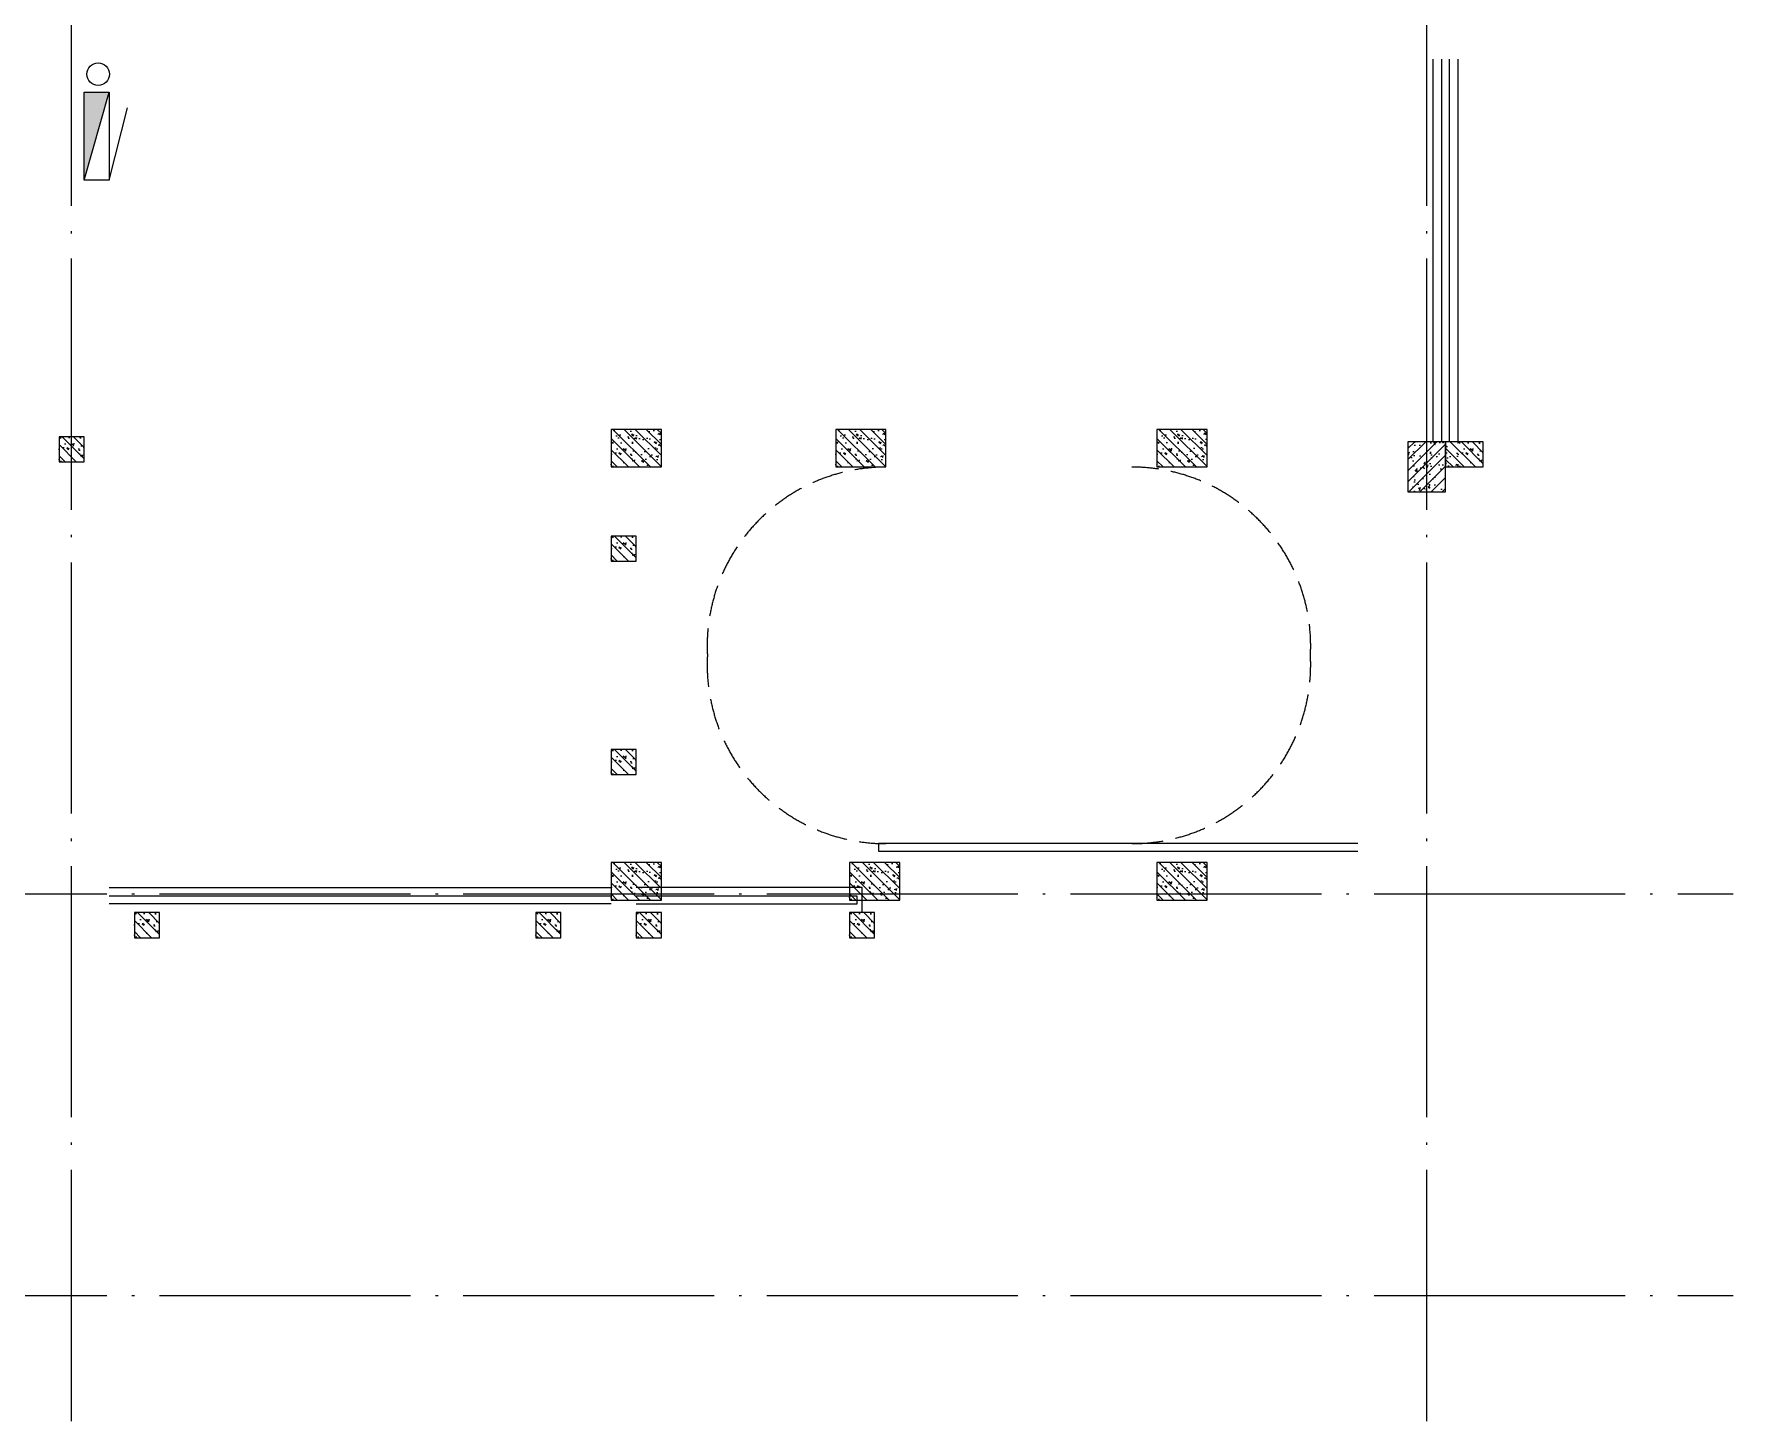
# Model space of a CAD drawing. Extents: x 6843040 to 15500510, y -6507076 to -4940511.
# Drawn here: x 8992124 to 9005665, y -5554702 to -5543652 of the extents above; entities that cross this region are included whole.
import ezdxf

# ---------------------------------------------------------------- set-up
doc = ezdxf.new("R2010")
doc.units = 0
doc.header["$LTSCALE"] = 1000
doc.header["$MEASUREMENT"] = 0
doc.linetypes.add('DASH', pattern=[0.35, 0.25, -0.1])
doc.linetypes.add('DOTE', pattern=[2.42, 2, -0.2, 0.02, -0.2])
for name, color, linetype in [('COLUMN', 10, 'Continuous'), ('DOTE', 8, 'DOTE'), ('E_LINE_4', 5, 'Continuous'), ('EQUIP_消火栓', 7, 'Continuous'), ('FLOOR', 9, 'Continuous'), ('plan-1', 40, 'Continuous'), ('PUB_HATCH', 8, 'Continuous'), ('RAIL', 163, 'Continuous'), ('STAIR', 2, 'Continuous'), ('VPIPE-消防', 1, 'Continuous')]:
    doc.layers.add(name, color=color, linetype=linetype)

# ---------------------------------------------------------------- blocks, each defined once
blk = doc.blocks.new('6层构造柱0911')
at = {"layer": 'PUB_HATCH'}
h = blk.add_hatch(dxfattribs=at)
h.set_pattern_fill('钢筋混凝土', color=256, scale=25, angle=90, style=0)
h.set_pattern_definition([(134.999998, (-1323675.3, 545085.05), (-44.194175, -44.194172), []), (140, (-1323675.3, 545085.05), (15.68804, 179.315045), [18.75, -206.25]), (85, (-1323675.3, 545085.05), (-188.048035, -34.68783), [15, -165]), (190.4514, (-1323674, 545099.99), (-172.35988, 144.62735), [15.93505, -175.28553]), (136.1842, (-1323725.3, 545085.05), (41.37976, 266.81026), [28.125, -309.375]), (186.6356, (-1323721.85, 545107.28), (-243.52946, 233.66568), [23.90257, -262.92825]), (81.1842, (-1323725.3, 545085.05), (-243.52964, 233.6655), [22.5, -247.5]), (111, (-1323712.8, 545110.05), (100.65473, 149.22676), [18.75, -206.25]), (56, (-1323712.8, 545110.05), (-181.28751, 60.82884), [15, -165]), (161.4514, (-1323704.41, 545122.48), (-80.63262, 210.05566), [15.93505, -175.28553]), (127.499998, (-1323675.3, 545085.05), (-83.223463, 3.039967), [0, -163, 0, -167.5, 0, -165.625]), (97.499998, (-1323675.3, 545085.05), (-98.602926, 65.767388), [0, -95.5, 0, -159.25, 0, -63.125]), (57.499998, (-1323675.3, 545029.3), (5.638722, 133.455609), [0, -62.5, 0, -195, 0, -258.75]), (47.499998, (-1323675.3, 545004.3), (-25.02624, 145.796543), [0, -81.25, 0, -129.5, 0, -183.75])])
edge = h.paths.add_edge_path()
edge.add_line((-1017259, 812567), (-1017459, 812567))
edge.add_line((-1017259, 812567), (-1017259, 812767))
edge.add_line((-1017259, 812767), (-1017459, 812767))
edge.add_line((-1017459, 812767), (-1017459, 812567))
h = blk.add_hatch(dxfattribs=at)
h.set_pattern_fill('钢筋混凝土', color=256, scale=25, angle=90, style=0)
h.set_pattern_definition([(134.999998, (-1319275.3, 545044.383), (-44.194175, -44.194172), []), (140, (-1319275.3, 545044.38), (15.68804, 179.315045), [18.75, -206.25]), (85, (-1319275.3, 545044.38), (-188.048035, -34.68783), [15, -165]), (190.4514, (-1319274, 545059.33), (-172.35988, 144.62735), [15.93505, -175.28553]), (136.1842, (-1319325.3, 545044.38), (41.37976, 266.81026), [28.125, -309.375]), (186.6356, (-1319321.85, 545066.62), (-243.52946, 233.66568), [23.90257, -262.92825]), (81.1842, (-1319325.3, 545044.38), (-243.52964, 233.6655), [22.5, -247.5]), (111, (-1319312.8, 545069.38), (100.65473, 149.22676), [18.75, -206.25]), (56, (-1319312.8, 545069.38), (-181.28751, 60.82884), [15, -165]), (161.4514, (-1319304.41, 545081.82), (-80.63262, 210.05566), [15.93505, -175.28553]), (127.499998, (-1319275.3, 545044.38), (-83.223463, 3.039967), [0, -163, 0, -167.5, 0, -165.625]), (97.499998, (-1319275.3, 545044.38), (-98.602926, 65.767388), [0, -95.5, 0, -159.25, 0, -63.125]), (57.499998, (-1319275.3, 544988.63), (5.638722, 133.455609), [0, -62.5, 0, -195, 0, -258.75]), (47.499998, (-1319275.3, 544963.63), (-25.02624, 145.796543), [0, -81.25, 0, -129.5, 0, -183.75])])
edge = h.paths.add_edge_path()
edge.add_line((-1012659, 812526), (-1013059, 812526))
edge.add_line((-1012659, 812526), (-1012659, 812826))
edge.add_line((-1012659, 812826), (-1013059, 812826))
edge.add_line((-1013059, 812826), (-1013059, 812526))
h = blk.add_hatch(dxfattribs=at)
h.set_pattern_fill('钢筋混凝土', color=256, scale=25, angle=90, style=0)
h.set_pattern_definition([(134.999998, (-1317485.3, 545044.383), (-44.194175, -44.194172), []), (140, (-1317485.3, 545044.38), (15.68804, 179.315045), [18.75, -206.25]), (85, (-1317485.3, 545044.38), (-188.048035, -34.68783), [15, -165]), (190.4514, (-1317484, 545059.33), (-172.35988, 144.62735), [15.93505, -175.28553]), (136.1842, (-1317535.3, 545044.38), (41.37976, 266.81026), [28.125, -309.375]), (186.6356, (-1317531.85, 545066.62), (-243.52946, 233.66568), [23.90257, -262.92825]), (81.1842, (-1317535.3, 545044.38), (-243.52964, 233.6655), [22.5, -247.5]), (111, (-1317522.8, 545069.38), (100.65473, 149.22676), [18.75, -206.25]), (56, (-1317522.8, 545069.38), (-181.28751, 60.82884), [15, -165]), (161.4514, (-1317514.41, 545081.82), (-80.63262, 210.05566), [15.93505, -175.28553]), (127.499998, (-1317485.3, 545044.38), (-83.223463, 3.039967), [0, -163, 0, -167.5, 0, -165.625]), (97.499998, (-1317485.3, 545044.38), (-98.602926, 65.767388), [0, -95.5, 0, -159.25, 0, -63.125]), (57.499998, (-1317485.3, 544988.63), (5.638722, 133.455609), [0, -62.5, 0, -195, 0, -258.75]), (47.499998, (-1317485.3, 544963.63), (-25.02624, 145.796543), [0, -81.25, 0, -129.5, 0, -183.75])])
edge = h.paths.add_edge_path()
edge.add_line((-1010869, 812526), (-1011269, 812526))
edge.add_line((-1010869, 812526), (-1010869, 812826))
edge.add_line((-1010869, 812826), (-1011269, 812826))
edge.add_line((-1011269, 812826), (-1011269, 812526))
h = blk.add_hatch(dxfattribs=at)
h.set_pattern_fill('钢筋混凝土', color=256, scale=25, angle=90, style=0)
h.set_pattern_definition([(134.999998, (-1314925.3, 545044.78), (-44.194175, -44.194172), []), (140, (-1314925.3, 545044.78), (15.68804, 179.315045), [18.75, -206.25]), (85, (-1314925.3, 545044.78), (-188.048035, -34.68783), [15, -165]), (190.4514, (-1314924, 545059.73), (-172.35988, 144.62735), [15.93505, -175.28553]), (136.1842, (-1314975.3, 545044.78), (41.37976, 266.81026), [28.125, -309.375]), (186.6356, (-1314971.85, 545067.02), (-243.52946, 233.66568), [23.90257, -262.92825]), (81.1842, (-1314975.3, 545044.78), (-243.52964, 233.6655), [22.5, -247.5]), (111, (-1314962.8, 545069.78), (100.65473, 149.22676), [18.75, -206.25]), (56, (-1314962.8, 545069.78), (-181.28751, 60.82884), [15, -165]), (161.4514, (-1314954.42, 545082.22), (-80.63262, 210.05566), [15.93505, -175.28553]), (127.499998, (-1314925.3, 545044.78), (-83.223463, 3.039967), [0, -163, 0, -167.5, 0, -165.625]), (97.499998, (-1314925.3, 545044.78), (-98.602926, 65.767388), [0, -95.5, 0, -159.25, 0, -63.125]), (57.499998, (-1314925.3, 544989.03), (5.638722, 133.455609), [0, -62.5, 0, -195, 0, -258.75]), (47.499998, (-1314925.3, 544964.03), (-25.02624, 145.796543), [0, -81.25, 0, -129.5, 0, -183.75])])
edge = h.paths.add_edge_path()
edge.add_line((-1008309, 812526), (-1008709, 812526))
edge.add_line((-1008309, 812526), (-1008309, 812826))
edge.add_line((-1008309, 812826), (-1008709, 812826))
edge.add_line((-1008709, 812826), (-1008709, 812526))
h = blk.add_hatch(dxfattribs=at)
h.set_pattern_fill('钢筋混凝土', color=256, scale=25, style=0)
h.set_pattern_definition([(44.999998, (-1274190.47, 1118943.126), (-44.194172, 44.194175), []), (50, (-1274190.47, 1118943.13), (179.315045, -15.68804), [18.75, -206.25]), (355, (-1274190.47, 1118943.13), (-34.68783, 188.048035), [15, -165]), (100.4514, (-1274175.53, 1118941.82), (144.62735, 172.35988), [15.93505, -175.28553]), (46.1842, (-1274190.47, 1118993.13), (266.81026, -41.37976), [28.125, -309.375]), (96.6356, (-1274168.24, 1118989.68), (233.66568, 243.52946), [23.90257, -262.92825]), (351.1842, (-1274190.47, 1118993.13), (233.6655, 243.52964), [22.5, -247.5]), (21, (-1274165.47, 1118980.63), (149.22676, -100.65473), [18.75, -206.25]), (326, (-1274165.47, 1118980.63), (60.82884, 181.28751), [15, -165]), (71.4514, (-1274153.03, 1118972.24), (210.05566, 80.63262), [15.93505, -175.28553]), (37.499998, (-1274190.47, 1118943.126), (3.039967, 83.223463), [0, -163, 0, -167.5, 0, -165.625]), (7.499998, (-1274190.47, 1118943.126), (65.767388, 98.602926), [0, -95.5, 0, -159.25, 0, -63.125]), (327.499998, (-1274246.22, 1118943.126), (133.455609, -5.638722), [0, -62.5, 0, -195, 0, -258.75]), (317.499998, (-1274271.22, 1118943.13), (145.796543, 25.02624), [0, -81.25, 0, -129.5, 0, -183.75])])
edge = h.paths.add_edge_path()
edge.add_line((-1006709, 812327), (-1006709, 812727))
edge.add_line((-1006709, 812327), (-1006409, 812327))
edge.add_line((-1006409, 812327), (-1006409, 812727))
edge.add_line((-1006409, 812727), (-1006709, 812727))
h = blk.add_hatch(dxfattribs=at)
h.set_pattern_fill('钢筋混凝土', color=256, scale=25, angle=90, style=0)
h.set_pattern_definition([(134.999998, (-1312525.31, 545044.38), (-44.194175, -44.194172), []), (140, (-1312525.31, 545044.38), (15.68804, 179.315045), [18.75, -206.25]), (85, (-1312525.31, 545044.38), (-188.048035, -34.68783), [15, -165]), (190.4514, (-1312524, 545059.33), (-172.35988, 144.62735), [15.93505, -175.28553]), (136.1842, (-1312575.31, 545044.38), (41.37976, 266.81026), [28.125, -309.375]), (186.6356, (-1312571.86, 545066.62), (-243.52946, 233.66568), [23.90257, -262.92825]), (81.1842, (-1312575.3, 545044.38), (-243.52964, 233.6655), [22.5, -247.5]), (111, (-1312562.81, 545069.38), (100.65473, 149.22676), [18.75, -206.25]), (56, (-1312562.81, 545069.38), (-181.28751, 60.82884), [15, -165]), (161.4514, (-1312554.42, 545081.82), (-80.63262, 210.05566), [15.93505, -175.28553]), (127.499998, (-1312525.31, 545044.38), (-83.223463, 3.039967), [0, -163, 0, -167.5, 0, -165.625]), (97.499998, (-1312525.31, 545044.38), (-98.602926, 65.767388), [0, -95.5, 0, -159.25, 0, -63.125]), (57.499998, (-1312525.31, 544988.63), (5.638722, 133.455609), [0, -62.5, 0, -195, 0, -258.75]), (47.499998, (-1312525.31, 544963.63), (-25.02624, 145.796543), [0, -81.25, 0, -129.5, 0, -183.75])])
edge = h.paths.add_edge_path()
edge.add_line((-1006109, 812526), (-1006409, 812526))
edge.add_line((-1006109, 812526), (-1006109, 812726))
edge.add_line((-1006109, 812726), (-1006409, 812726))
edge.add_line((-1006409, 812726), (-1006409, 812526))
h = blk.add_hatch(dxfattribs=at)
h.set_pattern_fill('钢筋混凝土', color=256, scale=25, angle=90, style=0)
h.set_pattern_definition([(134.999998, (-1319275.276, 544294.383), (-44.194175, -44.194172), []), (140, (-1319275.28, 544294.38), (15.68804, 179.315045), [18.75, -206.25]), (85, (-1319275.28, 544294.38), (-188.048035, -34.68783), [15, -165]), (190.4514, (-1319273.97, 544309.33), (-172.35988, 144.62735), [15.93505, -175.28553]), (136.1842, (-1319325.28, 544294.38), (41.37976, 266.81026), [28.125, -309.375]), (186.6356, (-1319321.83, 544316.62), (-243.52946, 233.66568), [23.90257, -262.92825]), (81.1842, (-1319325.28, 544294.38), (-243.52964, 233.6655), [22.5, -247.5]), (111, (-1319312.78, 544319.38), (100.65473, 149.22676), [18.75, -206.25]), (56, (-1319312.78, 544319.38), (-181.28751, 60.82884), [15, -165]), (161.4514, (-1319304.39, 544331.82), (-80.63262, 210.05566), [15.93505, -175.28553]), (127.499998, (-1319275.276, 544294.38), (-83.223463, 3.039967), [0, -163, 0, -167.5, 0, -165.625]), (97.499998, (-1319275.28, 544294.38), (-98.602926, 65.767388), [0, -95.5, 0, -159.25, 0, -63.125]), (57.499998, (-1319275.276, 544238.63), (5.638722, 133.455609), [0, -62.5, 0, -195, 0, -258.75]), (47.499998, (-1319275.28, 544213.63), (-25.02624, 145.796543), [0, -81.25, 0, -129.5, 0, -183.75])])
edge = h.paths.add_edge_path()
edge.add_line((-1012859, 811776), (-1013059, 811776))
edge.add_line((-1012859, 811776), (-1012859, 811976))
edge.add_line((-1012859, 811976), (-1013059, 811976))
edge.add_line((-1013059, 811976), (-1013059, 811776))
h = blk.add_hatch(dxfattribs=at)
h.set_pattern_fill('钢筋混凝土', color=256, scale=25, angle=90, style=0)
h.set_pattern_definition([(134.999998, (-1319275.3, 542594.383), (-44.194175, -44.194172), []), (140, (-1319275.3, 542594.38), (15.68804, 179.315045), [18.75, -206.25]), (85, (-1319275.3, 542594.38), (-188.048035, -34.68783), [15, -165]), (190.4514, (-1319274, 542609.33), (-172.35988, 144.62735), [15.93505, -175.28553]), (136.1842, (-1319325.3, 542594.38), (41.37976, 266.81026), [28.125, -309.375]), (186.6356, (-1319321.85, 542616.62), (-243.52946, 233.66568), [23.90257, -262.92825]), (81.1842, (-1319325.3, 542594.38), (-243.52964, 233.6655), [22.5, -247.5]), (111, (-1319312.8, 542619.38), (100.65473, 149.22676), [18.75, -206.25]), (56, (-1319312.8, 542619.38), (-181.28751, 60.82884), [15, -165]), (161.4514, (-1319304.41, 542631.82), (-80.63262, 210.05566), [15.93505, -175.28553]), (127.499998, (-1319275.3, 542594.38), (-83.223463, 3.039967), [0, -163, 0, -167.5, 0, -165.625]), (97.499998, (-1319275.3, 542594.38), (-98.602926, 65.767388), [0, -95.5, 0, -159.25, 0, -63.125]), (57.499998, (-1319275.3, 542538.63), (5.638722, 133.455609), [0, -62.5, 0, -195, 0, -258.75]), (47.499998, (-1319275.3, 542513.63), (-25.02624, 145.796543), [0, -81.25, 0, -129.5, 0, -183.75])])
edge = h.paths.add_edge_path()
edge.add_line((-1012859, 810076), (-1013059, 810076))
edge.add_line((-1012859, 810076), (-1012859, 810276))
edge.add_line((-1012859, 810276), (-1013059, 810276))
edge.add_line((-1013059, 810276), (-1013059, 810076))
h = blk.add_hatch(dxfattribs=at)
h.set_pattern_fill('钢筋混凝土', color=256, scale=25, angle=90, style=0)
h.set_pattern_definition([(134.999998, (-1319275.3, 541594.383), (-44.194175, -44.194172), []), (140, (-1319275.3, 541594.38), (15.68804, 179.315045), [18.75, -206.25]), (85, (-1319275.3, 541594.38), (-188.048035, -34.68783), [15, -165]), (190.4514, (-1319274, 541609.33), (-172.35988, 144.62735), [15.93505, -175.28553]), (136.1842, (-1319325.3, 541594.38), (41.37976, 266.81026), [28.125, -309.375]), (186.6356, (-1319321.85, 541616.62), (-243.52946, 233.66568), [23.90257, -262.92825]), (81.1842, (-1319325.3, 541594.38), (-243.52964, 233.6655), [22.5, -247.5]), (111, (-1319312.8, 541619.38), (100.65473, 149.22676), [18.75, -206.25]), (56, (-1319312.8, 541619.38), (-181.28751, 60.82884), [15, -165]), (161.4514, (-1319304.41, 541631.82), (-80.63262, 210.05566), [15.93505, -175.28553]), (127.499998, (-1319275.3, 541594.38), (-83.223463, 3.039967), [0, -163, 0, -167.5, 0, -165.625]), (97.499998, (-1319275.3, 541594.38), (-98.602926, 65.767388), [0, -95.5, 0, -159.25, 0, -63.125]), (57.499998, (-1319275.3, 541538.63), (5.638722, 133.455609), [0, -62.5, 0, -195, 0, -258.75]), (47.499998, (-1319275.3, 541513.63), (-25.02624, 145.796543), [0, -81.25, 0, -129.5, 0, -183.75])])
edge = h.paths.add_edge_path()
edge.add_line((-1012659, 809076), (-1013059, 809076))
edge.add_line((-1012659, 809076), (-1012659, 809376))
edge.add_line((-1012659, 809376), (-1013059, 809376))
edge.add_line((-1013059, 809376), (-1013059, 809076))
h = blk.add_hatch(dxfattribs=at)
h.set_pattern_fill('钢筋混凝土', color=256, scale=25, angle=90, style=0)
h.set_pattern_definition([(134.999998, (-1317375.304, 541594.783), (-44.194175, -44.194172), []), (140, (-1317375.3, 541594.78), (15.68804, 179.315045), [18.75, -206.25]), (85, (-1317375.3, 541594.78), (-188.048035, -34.68783), [15, -165]), (190.4514, (-1317374, 541609.73), (-172.35988, 144.62735), [15.93505, -175.28553]), (136.1842, (-1317425.3, 541594.78), (41.37976, 266.81026), [28.125, -309.375]), (186.6356, (-1317421.86, 541617.02), (-243.52946, 233.66568), [23.90257, -262.92825]), (81.1842, (-1317425.3, 541594.78), (-243.52964, 233.6655), [22.5, -247.5]), (111, (-1317412.8, 541619.78), (100.65473, 149.22676), [18.75, -206.25]), (56, (-1317412.8, 541619.78), (-181.28751, 60.82884), [15, -165]), (161.4514, (-1317404.42, 541632.22), (-80.63262, 210.05566), [15.93505, -175.28553]), (127.499998, (-1317375.304, 541594.78), (-83.223463, 3.039967), [0, -163, 0, -167.5, 0, -165.625]), (97.499998, (-1317375.304, 541594.78), (-98.602926, 65.767388), [0, -95.5, 0, -159.25, 0, -63.125]), (57.499998, (-1317375.304, 541539.03), (5.638722, 133.455609), [0, -62.5, 0, -195, 0, -258.75]), (47.499998, (-1317375.3, 541514.03), (-25.02624, 145.796543), [0, -81.25, 0, -129.5, 0, -183.75])])
edge = h.paths.add_edge_path()
edge.add_line((-1010759, 809076), (-1011159, 809076))
edge.add_line((-1010759, 809076), (-1010759, 809376))
edge.add_line((-1010759, 809376), (-1011159, 809376))
edge.add_line((-1011159, 809376), (-1011159, 809076))
h = blk.add_hatch(dxfattribs=at)
h.set_pattern_fill('钢筋混凝土', color=256, scale=25, angle=90, style=0)
h.set_pattern_definition([(134.999998, (-1314925.3, 541594.783), (-44.194175, -44.194172), []), (140, (-1314925.3, 541594.78), (15.68804, 179.315045), [18.75, -206.25]), (85, (-1314925.3, 541594.78), (-188.048035, -34.68783), [15, -165]), (190.4514, (-1314924, 541609.73), (-172.35988, 144.62735), [15.93505, -175.28553]), (136.1842, (-1314975.3, 541594.78), (41.37976, 266.81026), [28.125, -309.375]), (186.6356, (-1314971.85, 541617.02), (-243.52946, 233.66568), [23.90257, -262.92825]), (81.1842, (-1314975.3, 541594.78), (-243.52964, 233.6655), [22.5, -247.5]), (111, (-1314962.8, 541619.78), (100.65473, 149.22676), [18.75, -206.25]), (56, (-1314962.8, 541619.78), (-181.28751, 60.82884), [15, -165]), (161.4514, (-1314954.41, 541632.22), (-80.63262, 210.05566), [15.93505, -175.28553]), (127.499998, (-1314925.3, 541594.78), (-83.223463, 3.039967), [0, -163, 0, -167.5, 0, -165.625]), (97.499998, (-1314925.3, 541594.78), (-98.602926, 65.767388), [0, -95.5, 0, -159.25, 0, -63.125]), (57.499998, (-1314925.3, 541539.03), (5.638722, 133.455609), [0, -62.5, 0, -195, 0, -258.75]), (47.499998, (-1314925.3, 541514.03), (-25.02624, 145.796543), [0, -81.25, 0, -129.5, 0, -183.75])])
edge = h.paths.add_edge_path()
edge.add_line((-1008309, 809076), (-1008709, 809076))
edge.add_line((-1008309, 809076), (-1008309, 809376))
edge.add_line((-1008309, 809376), (-1008709, 809376))
edge.add_line((-1008709, 809376), (-1008709, 809076))
h = blk.add_hatch(dxfattribs=at)
h.set_pattern_fill('钢筋混凝土', color=256, scale=25, angle=90, style=0)
h.set_pattern_definition([(134.999998, (-1323075.3, 541294.783), (-44.194175, -44.194172), []), (140, (-1323075.3, 541294.78), (15.68804, 179.315045), [18.75, -206.25]), (85, (-1323075.3, 541294.78), (-188.048035, -34.68783), [15, -165]), (190.4514, (-1323074, 541309.73), (-172.35988, 144.62735), [15.93505, -175.28553]), (136.1842, (-1323125.3, 541294.78), (41.37976, 266.81026), [28.125, -309.375]), (186.6356, (-1323121.85, 541317.02), (-243.52946, 233.66568), [23.90257, -262.92825]), (81.1842, (-1323125.3, 541294.78), (-243.52964, 233.6655), [22.5, -247.5]), (111, (-1323112.8, 541319.78), (100.65473, 149.22676), [18.75, -206.25]), (56, (-1323112.8, 541319.78), (-181.28751, 60.82884), [15, -165]), (161.4514, (-1323104.41, 541332.22), (-80.63262, 210.05566), [15.93505, -175.28553]), (127.499998, (-1323075.3, 541294.78), (-83.223463, 3.039967), [0, -163, 0, -167.5, 0, -165.625]), (97.499998, (-1323075.3, 541294.78), (-98.602926, 65.767388), [0, -95.5, 0, -159.25, 0, -63.125]), (57.499998, (-1323075.3, 541239.03), (5.638722, 133.455609), [0, -62.5, 0, -195, 0, -258.75]), (47.499998, (-1323075.3, 541214.03), (-25.02624, 145.796543), [0, -81.25, 0, -129.5, 0, -183.75])])
edge = h.paths.add_edge_path()
edge.add_line((-1016659, 808776), (-1016859, 808776))
edge.add_line((-1016659, 808776), (-1016659, 808976))
edge.add_line((-1016659, 808976), (-1016859, 808976))
edge.add_line((-1016859, 808976), (-1016859, 808776))
h = blk.add_hatch(dxfattribs=at)
h.set_pattern_fill('钢筋混凝土', color=256, scale=25, angle=90, style=0)
h.set_pattern_definition([(134.999998, (-1319875.3, 541294.783), (-44.194175, -44.194172), []), (140, (-1319875.3, 541294.78), (15.68804, 179.315045), [18.75, -206.25]), (85, (-1319875.3, 541294.78), (-188.048035, -34.68783), [15, -165]), (190.4514, (-1319874, 541309.73), (-172.35988, 144.62735), [15.93505, -175.28553]), (136.1842, (-1319925.3, 541294.78), (41.37976, 266.81026), [28.125, -309.375]), (186.6356, (-1319921.85, 541317.02), (-243.52946, 233.66568), [23.90257, -262.92825]), (81.1842, (-1319925.3, 541294.78), (-243.52964, 233.6655), [22.5, -247.5]), (111, (-1319912.8, 541319.78), (100.65473, 149.22676), [18.75, -206.25]), (56, (-1319912.8, 541319.78), (-181.28751, 60.82884), [15, -165]), (161.4514, (-1319904.41, 541332.22), (-80.63262, 210.05566), [15.93505, -175.28553]), (127.499998, (-1319875.3, 541294.78), (-83.223463, 3.039967), [0, -163, 0, -167.5, 0, -165.625]), (97.499998, (-1319875.3, 541294.78), (-98.602926, 65.767388), [0, -95.5, 0, -159.25, 0, -63.125]), (57.499998, (-1319875.3, 541239.03), (5.638722, 133.455609), [0, -62.5, 0, -195, 0, -258.75]), (47.499998, (-1319875.3, 541214.03), (-25.02624, 145.796543), [0, -81.25, 0, -129.5, 0, -183.75])])
edge = h.paths.add_edge_path()
edge.add_line((-1013459, 808776), (-1013659, 808776))
edge.add_line((-1013459, 808776), (-1013459, 808976))
edge.add_line((-1013459, 808976), (-1013659, 808976))
edge.add_line((-1013659, 808976), (-1013659, 808776))
h = blk.add_hatch(dxfattribs=at)
h.set_pattern_fill('钢筋混凝土', color=256, scale=25, angle=90, style=0)
h.set_pattern_definition([(134.999998, (-1319075.3, 541294.783), (-44.194175, -44.194172), []), (140, (-1319075.3, 541294.78), (15.68804, 179.315045), [18.75, -206.25]), (85, (-1319075.3, 541294.78), (-188.048035, -34.68783), [15, -165]), (190.4514, (-1319074, 541309.73), (-172.35988, 144.62735), [15.93505, -175.28553]), (136.1842, (-1319125.3, 541294.78), (41.37976, 266.81026), [28.125, -309.375]), (186.6356, (-1319121.85, 541317.02), (-243.52946, 233.66568), [23.90257, -262.92825]), (81.1842, (-1319125.3, 541294.78), (-243.52964, 233.6655), [22.5, -247.5]), (111, (-1319112.8, 541319.78), (100.65473, 149.22676), [18.75, -206.25]), (56, (-1319112.8, 541319.78), (-181.28751, 60.82884), [15, -165]), (161.4514, (-1319104.41, 541332.22), (-80.63262, 210.05566), [15.93505, -175.28553]), (127.499998, (-1319075.3, 541294.78), (-83.223463, 3.039967), [0, -163, 0, -167.5, 0, -165.625]), (97.499998, (-1319075.3, 541294.78), (-98.602926, 65.767388), [0, -95.5, 0, -159.25, 0, -63.125]), (57.499998, (-1319075.3, 541239.03), (5.638722, 133.455609), [0, -62.5, 0, -195, 0, -258.75]), (47.499998, (-1319075.3, 541214.03), (-25.02624, 145.796543), [0, -81.25, 0, -129.5, 0, -183.75])])
edge = h.paths.add_edge_path()
edge.add_line((-1012659, 808776), (-1012859, 808776))
edge.add_line((-1012659, 808776), (-1012659, 808976))
edge.add_line((-1012659, 808976), (-1012859, 808976))
edge.add_line((-1012859, 808976), (-1012859, 808776))
h = blk.add_hatch(dxfattribs=at)
h.set_pattern_fill('钢筋混凝土', color=256, scale=25, angle=90, style=0)
h.set_pattern_definition([(134.999998, (-1317375.3, 541294.783), (-44.194175, -44.194172), []), (140, (-1317375.3, 541294.78), (15.68804, 179.315045), [18.75, -206.25]), (85, (-1317375.3, 541294.78), (-188.048035, -34.68783), [15, -165]), (190.4514, (-1317374, 541309.73), (-172.35988, 144.62735), [15.93505, -175.28553]), (136.1842, (-1317425.3, 541294.78), (41.37976, 266.81026), [28.125, -309.375]), (186.6356, (-1317421.85, 541317.02), (-243.52946, 233.66568), [23.90257, -262.92825]), (81.1842, (-1317425.3, 541294.78), (-243.52964, 233.6655), [22.5, -247.5]), (111, (-1317412.8, 541319.78), (100.65473, 149.22676), [18.75, -206.25]), (56, (-1317412.8, 541319.78), (-181.28751, 60.82884), [15, -165]), (161.4514, (-1317404.41, 541332.22), (-80.63262, 210.05566), [15.93505, -175.28553]), (127.499998, (-1317375.3, 541294.78), (-83.223463, 3.039967), [0, -163, 0, -167.5, 0, -165.625]), (97.499998, (-1317375.3, 541294.78), (-98.602926, 65.767388), [0, -95.5, 0, -159.25, 0, -63.125]), (57.499998, (-1317375.3, 541239.03), (5.638722, 133.455609), [0, -62.5, 0, -195, 0, -258.75]), (47.499998, (-1317375.3, 541214.03), (-25.02624, 145.796543), [0, -81.25, 0, -129.5, 0, -183.75])])
edge = h.paths.add_edge_path()
edge.add_line((-1010959, 808776), (-1011159, 808776))
edge.add_line((-1010959, 808776), (-1010959, 808976))
edge.add_line((-1010959, 808976), (-1011159, 808976))
edge.add_line((-1011159, 808976), (-1011159, 808776))
at = {"layer": 'COLUMN'}
for points in [[(-1017459, 812567), (-1017259, 812567), (-1017259, 812767), (-1017459, 812767)], [(-1013059, 812526), (-1012659, 812526), (-1012659, 812826), (-1013059, 812826)], [(-1011269, 812526), (-1010869, 812526), (-1010869, 812826), (-1011269, 812826)], [(-1008709, 812526), (-1008309, 812526), (-1008309, 812826), (-1008709, 812826)], [(-1006709, 812727), (-1006709, 812327), (-1006409, 812327), (-1006409, 812727)], [(-1006409, 812526), (-1006109, 812526), (-1006109, 812726), (-1006409, 812726)], [(-1013059, 811776), (-1012859, 811776), (-1012859, 811976), (-1013059, 811976)], [(-1013059, 810076), (-1012859, 810076), (-1012859, 810276), (-1013059, 810276)], [(-1013059, 809076), (-1012659, 809076), (-1012659, 809376), (-1013059, 809376)], [(-1011159, 809076), (-1010759, 809076), (-1010759, 809376), (-1011159, 809376)], [(-1008709, 809076), (-1008309, 809076), (-1008309, 809376), (-1008709, 809376)], [(-1016859, 808776), (-1016659, 808776), (-1016659, 808976), (-1016859, 808976)], [(-1013659, 808776), (-1013459, 808776), (-1013459, 808976), (-1013659, 808976)], [(-1012859, 808776), (-1012659, 808776), (-1012659, 808976), (-1012859, 808976)], [(-1011159, 808776), (-1010959, 808776), (-1010959, 808976), (-1011159, 808976)]]:
    blk.add_lwpolyline(points, close=True, dxfattribs=at)
blk = doc.blocks.new('$TWTSYS$00000508')
for p, q in [((-0.5, 0.5), (0.324, 1.224)), ((-0.5, 0.5), (-0.5, -0.5)), ((-0.5, -0.5), (0.5, 0.5)), ((0.5, 0.5), (-0.5, 0.5)), ((0.5, -0.5), (0.5, 0.5)), ((-0.5, -0.5), (0.5, -0.5))]:
    blk.add_line(p, q)
blk.add_solid([(0.5, -0.5), (0.5, 0.5), (-0.5, -0.5)])
blk = doc.blocks.new('六层排水消防0922')
at = {"layer": 'VPIPE-消防'}
blk.add_circle((8992635, -5543972), 90, dxfattribs=at)
at = {"layer": 'EQUIP_消火栓', "xscale": 700, "yscale": -200, "zscale": 700, "rotation": 90.00000500895635}
blk.add_blockref('$TWTSYS$00000508', (8992624, -5544467), dxfattribs=at)

msp = doc.modelspace()

# ---------------------------------------------------------------- linework, layer by layer
at = {"layer": 'DOTE'}
for p, q in [((8992424.1, -5554702), (8992424.1, -5485702.5)), ((9003224.1, -5554702), (9003224.1, -5485702.5)), ((8872124.1, -5550502), (9005664.9, -5550502)), ((8872124.1, -5553702), (9005664.9, -5553702))]:
    msp.add_line(p, q, dxfattribs=at)
at = {"layer": 'FLOOR'}
for points in [[(9003274.1, -5546901.1), (9003274.1, -5543851.9)], [(9003474.1, -5546901.1), (9003474.1, -5543851.9)], [(8992724.1, -5550452), (8996724.1, -5550452)], [(8998724.1, -5550652), (8998724.1, -5550452), (8996924.1, -5550452)]]:
    msp.add_lwpolyline(points, dxfattribs=at)
at = {"layer": 'FLOOR', "linetype": 'DASH'}
for points in [[(8998914.1, -5550102.5, -0.4297216), (8997491.1, -5548602.5, -0.4297216), (8998914.1, -5547102.5)], [(9000874.1, -5550102.5, 0.4297216), (9002297.1, -5548602.5, 0.4297216), (9000874.1, -5547102.5)]]:
    msp.add_lwpolyline(points, format="xyb", dxfattribs=at)
at = {"layer": 'RAIL'}
for points in [[(9003344.1, -5546901.1), (9003344.1, -5543851.9)], [(9003404.1, -5546901.1), (9003404.1, -5543851.9)], [(8996724.1, -5550522), (8992724.1, -5550522)], [(8996724.1, -5550582), (8992724.1, -5550582)], [(8996924.1, -5550582), (8998684.1, -5550582), (8998684.1, -5550522), (8996924.1, -5550522)]]:
    msp.add_lwpolyline(points, dxfattribs=at)
at = {"layer": 'STAIR'}
msp.add_lwpolyline([(9002674.1, -5550102.5), (8998854.1, -5550101.2), (8998854.1, -5550161.2), (9002674.1, -5550162.5)], dxfattribs=at)

# ---------------------------------------------------------------- block references
at = {"layer": 'E_LINE_4'}
msp.add_blockref('6层构造柱0911', (10009783.1, -6359627.9), dxfattribs=at)
at = {"layer": 'plan-1'}
msp.add_blockref('六层排水消防0922', (0, 0), dxfattribs=at)

doc.saveas('drawing.dxf')
